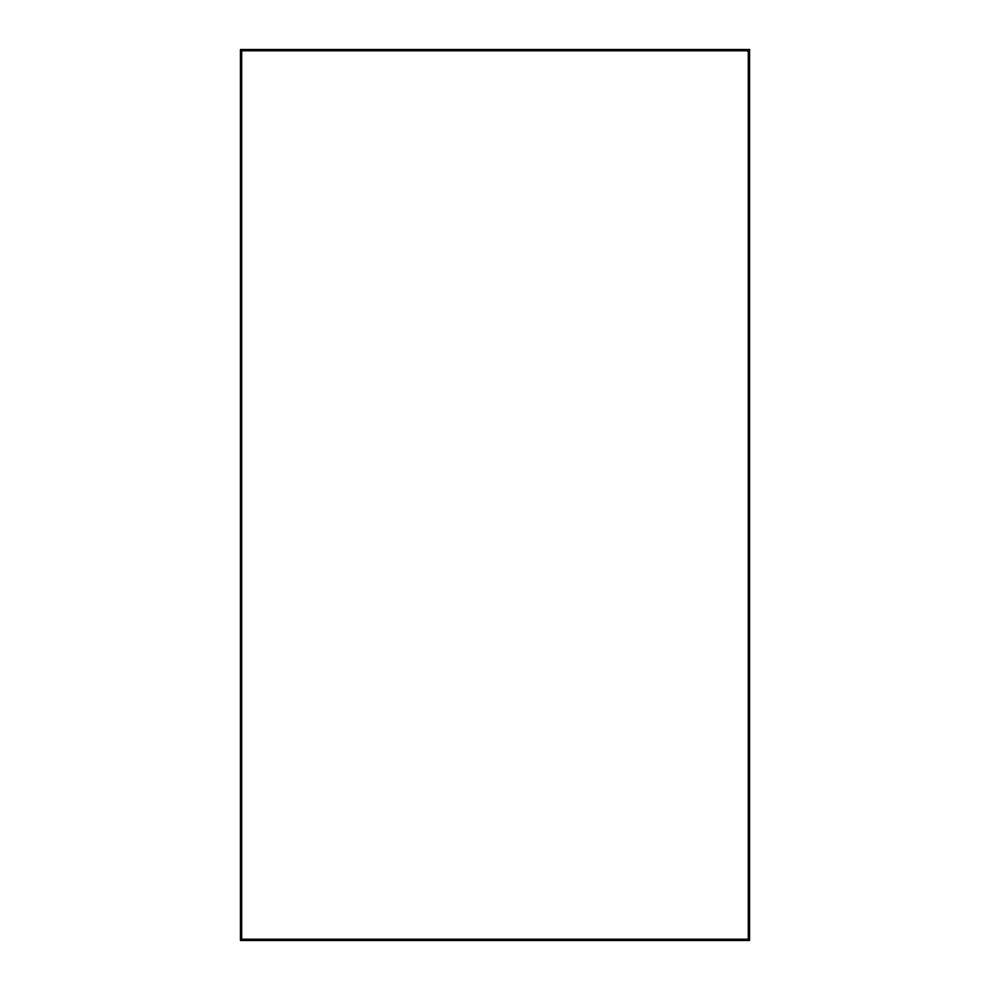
<?xml version="1.0" encoding="UTF-8"?>
<svg xmlns="http://www.w3.org/2000/svg" width="990" height="990" viewBox="0 0 990 990"><rect width="100%" height="100%" fill="white"/><g stroke="black" fill="none" stroke-linecap="round" stroke-linejoin="round"><path stroke-width="1.49" d="M749.566 49.5L240.434 49.5L240.434 940.5L749.566 940.5L749.566 49.5M748.304 50.775L241.696 50.775L241.696 939.225L748.304 939.225L748.304 50.775"/></g></svg>
